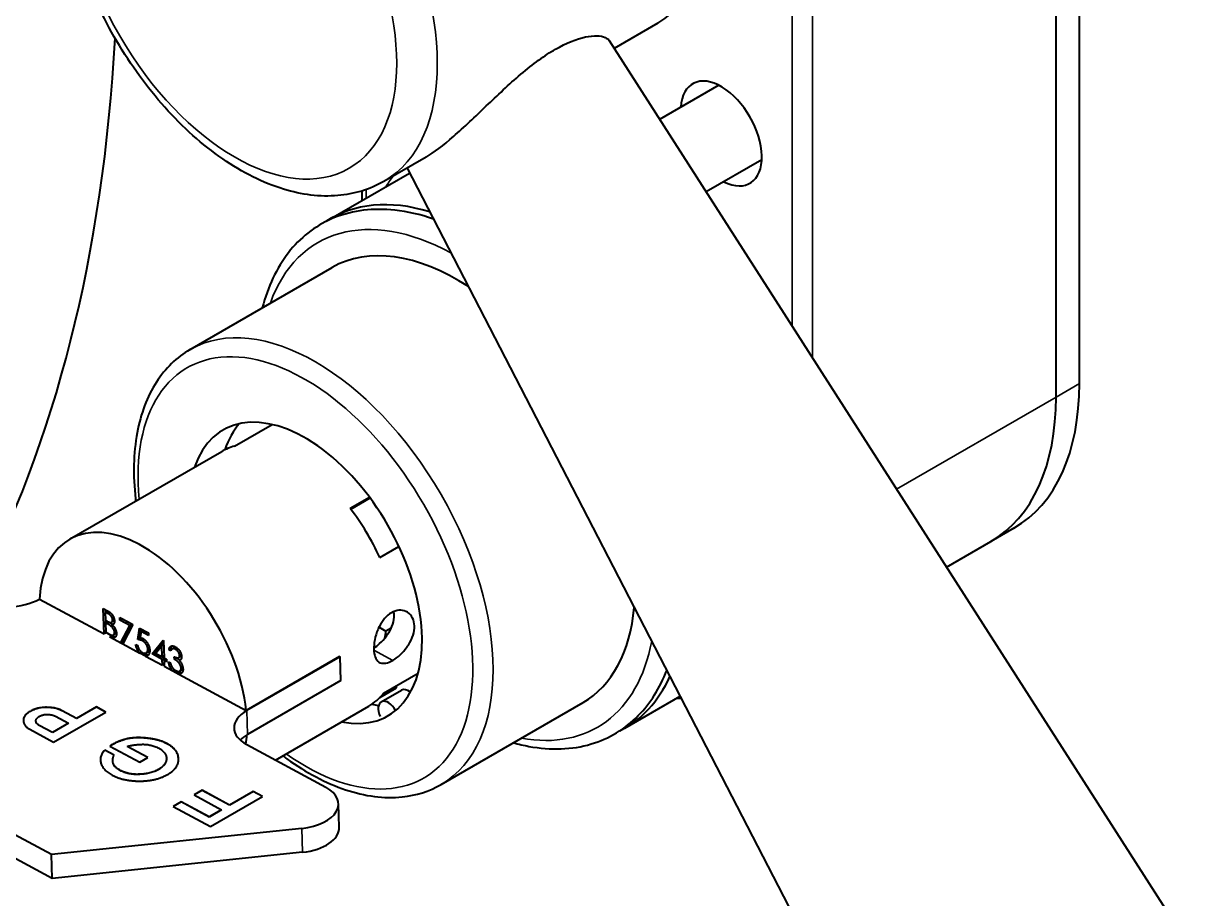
# Model space of a CAD drawing. Header units: millimetres. Extents: x 0 to 5945, y 0 to 4205.
# Drawn here: x 4951.7 to 5002.3, y 3223.2 to 3261.4 of the extents above; entities that cross this region are included whole.
import ezdxf

# ---------------------------------------------------------------- set-up
doc = ezdxf.new("R2010")
doc.units = ezdxf.units.MM
doc.header["$LTSCALE"] = 5
doc.layers.add('가시적인 것(ISO)', color=3, linetype='Continuous', lineweight=40)
doc.layers.add('가시적인 좁은 것(ISO)', color=3, linetype='Continuous', lineweight=35)

msp = doc.modelspace()

# ---------------------------------------------------------------- linework, layer by layer
at = {"layer": '가시적인 것(ISO)'}
for p, q in [((4997.666, 3245.675), (4997.666, 3301.809)), ((4996.649, 3245.088), (4996.649, 3301.222)), ((4996.649, 3245.088), (4996.649, 3301.222)), ((4979.293, 3261.371), (4977.397, 3260.276)), ((4977.177, 3260.619), (5002.302, 3221.417)), ((4981.955, 3258.671), (4979.379, 3257.184)), ((4969.202, 3255.544), (4967.361, 3254.482)), ((4983.83, 3255.423), (4981.404, 3254.023)), ((4968.374, 3255.067), (4989.574, 3214.069)), ((4965.052, 3252.867), (4968.486, 3254.849)), ((4966.414, 3253.653), (4966.414, 3254.069)), ((4958.919, 3247.161), (4965.106, 3250.733)), ((4960.861, 3242.952), (4962.495, 3243.895)), ((4953.672, 3238.899), (4960.301, 3242.726)), ((4965.891, 3240.245), (4966.733, 3240.731)), ((4965.918, 3240.21), (4966.759, 3240.696)), ((4994.818, 3239.38), (4993.802, 3238.793)), ((4991.877, 3237.682), (4993.802, 3238.793)), ((4967.183, 3238.105), (4968.02, 3238.589)), ((4952.354, 3236.295), (4955.17, 3234.779)), ((4955.17, 3234.779), (4955.138, 3235.877)), ((4955.138, 3235.877), (4955.32, 3235.779)), ((4955.314, 3235.77), (4955.225, 3235.719)), ((4955.339, 3235.658), (4955.225, 3235.719)), ((4955.225, 3235.719), (4955.235, 3235.367)), ((4955.232, 3235.723), (4955.229, 3235.828)), ((4955.427, 3235.709), (4955.314, 3235.77)), ((4955.235, 3235.367), (4955.292, 3235.337)), ((4955.327, 3235.306), (4955.239, 3235.255)), ((4955.294, 3235.225), (4955.239, 3235.255)), ((4955.239, 3235.255), (4955.25, 3234.847)), ((4955.246, 3235.259), (4955.243, 3235.363)), ((4955.383, 3235.276), (4955.327, 3235.306)), ((4955.538, 3235.157), (4955.469, 3235.118)), ((4955.585, 3235.338), (4955.497, 3235.287)), ((4955.59, 3235.21), (4955.524, 3235.171)), ((4955.613, 3235.432), (4955.541, 3235.39)), ((4955.86, 3235.377), (4955.857, 3235.49)), ((4955.857, 3235.49), (4956.432, 3235.18)), ((4955.949, 3235.428), (4955.86, 3235.377)), ((4956.294, 3235.144), (4955.86, 3235.377)), ((4955.9, 3234.405), (4956.294, 3235.144)), ((4955.949, 3235.428), (4955.948, 3235.441)), ((4956.382, 3235.195), (4955.949, 3235.428)), ((4956.432, 3235.18), (4955.985, 3234.34)), ((4955.988, 3234.456), (4956.382, 3235.195)), ((4956.382, 3235.195), (4956.294, 3235.144)), ((4955.258, 3234.83), (4955.17, 3234.779)), ((4955.25, 3234.847), (4955.37, 3234.782)), ((4955.258, 3234.83), (4955.258, 3234.843)), ((4955.511, 3234.694), (4955.258, 3234.83)), ((4955.511, 3234.694), (4955.422, 3234.643)), ((4955.422, 3234.643), (4955.929, 3234.37)), ((4955.669, 3234.784), (4955.58, 3234.733)), ((4955.7, 3234.881), (4955.628, 3234.839)), ((4956.64, 3234.528), (4956.72, 3235.025)), ((4956.72, 3235.025), (4957.104, 3234.819)), ((4956.728, 3234.579), (4956.794, 3234.986)), ((4956.789, 3234.877), (4956.747, 3234.616)), ((4956.877, 3234.928), (4956.789, 3234.877)), ((4957.107, 3234.706), (4956.789, 3234.877)), ((4957.104, 3234.806), (4956.877, 3234.928)), ((4957.104, 3234.819), (4957.107, 3234.706)), ((4967.151, 3235.073), (4967.454, 3234.898)), ((4967.681, 3235.029), (4967.454, 3234.898)), ((4955.988, 3234.456), (4955.9, 3234.405)), ((4955.929, 3234.37), (4955.9, 3234.405)), ((4956.018, 3234.421), (4955.929, 3234.37)), ((4956.018, 3234.421), (4955.929, 3234.37)), ((4955.929, 3234.37), (4955.985, 3234.34)), ((4955.985, 3234.34), (4956.727, 3233.941)), ((4956.018, 3234.421), (4955.988, 3234.456)), ((4956.018, 3234.421), (4956.026, 3234.417)), ((4956.024, 3234.414), (4956.018, 3234.421)), ((4956.018, 3234.421), (4956.026, 3234.417)), ((4956.552, 3234.312), (4956.636, 3234.267)), ((4956.728, 3234.579), (4956.64, 3234.528)), ((4956.933, 3234.524), (4956.844, 3234.473)), ((4957.151, 3234.153), (4957.077, 3234.11)), ((4957.26, 3233.903), (4957.745, 3234.501)), ((4957.348, 3233.954), (4957.763, 3234.465)), ((4957.686, 3234.254), (4957.421, 3233.927)), ((4957.768, 3234.301), (4957.686, 3234.254)), ((4957.7, 3233.777), (4957.686, 3234.254)), ((4957.745, 3234.501), (4957.762, 3234.492)), ((4957.762, 3234.492), (4957.784, 3233.732)), ((4958.086, 3234.139), (4957.998, 3234.088)), ((4958.131, 3234.115), (4958.086, 3234.139)), ((4958.23, 3234.173), (4958.141, 3234.122)), ((4958.358, 3234.156), (4958.273, 3234.107)), ((4952.879, 3225.165), (4936.536, 3233.962)), ((4956.806, 3233.986), (4956.727, 3233.941)), ((4956.806, 3233.986), (4956.727, 3233.941)), ((4956.977, 3233.806), (4956.727, 3233.941)), ((4956.934, 3233.9), (4956.871, 3233.863)), ((4957.066, 3233.857), (4956.928, 3233.931)), ((4957.066, 3233.857), (4956.928, 3233.931)), ((4956.977, 3233.806), (4957.066, 3233.857)), ((4956.977, 3233.806), (4957.066, 3233.857)), ((4956.977, 3233.806), (4957.711, 3233.411)), ((4957.097, 3233.997), (4957.009, 3233.946)), ((4957.348, 3233.954), (4957.26, 3233.903)), ((4957.703, 3233.665), (4957.26, 3233.903)), ((4957.792, 3233.716), (4957.348, 3233.954)), ((4957.421, 3233.927), (4957.7, 3233.777)), ((4957.781, 3233.824), (4957.7, 3233.777)), ((4957.792, 3233.716), (4957.703, 3233.665)), ((4957.711, 3233.411), (4957.703, 3233.665)), ((4957.784, 3233.732), (4957.892, 3233.674)), ((4957.876, 3233.671), (4957.787, 3233.62)), ((4957.895, 3233.562), (4957.787, 3233.62)), ((4957.787, 3233.62), (4957.795, 3233.366)), ((4957.794, 3233.624), (4957.792, 3233.716)), ((4957.892, 3233.662), (4957.876, 3233.671)), ((4957.892, 3233.674), (4957.895, 3233.562)), ((4958.082, 3234.043), (4957.998, 3234.088)), ((4958.234, 3233.67), (4958.231, 3233.783)), ((4958.323, 3233.721), (4958.234, 3233.67)), ((4958.323, 3233.721), (4958.322, 3233.746)), ((4958.517, 3233.8), (4958.428, 3233.749)), ((4958.515, 3233.66), (4958.447, 3233.621)), ((4958.536, 3233.874), (4958.466, 3233.833)), ((4965.432, 3233.792), (4961.365, 3231.444)), ((4965.454, 3233.78), (4961.387, 3231.433)), ((4965.432, 3233.792), (4965.454, 3233.78)), ((4965.484, 3232.743), (4965.454, 3233.78)), ((4957.792, 3233.458), (4957.711, 3233.411)), ((4957.795, 3233.366), (4958.169, 3233.165)), ((4957.978, 3233.559), (4958.062, 3233.513)), ((4958.247, 3233.21), (4958.169, 3233.165)), ((4958.247, 3233.21), (4958.169, 3233.165)), ((4958.169, 3233.165), (4958.43, 3233.024)), ((4958.387, 3233.118), (4958.324, 3233.081)), ((4958.39, 3233.145), (4958.518, 3233.075)), ((4958.39, 3233.145), (4958.518, 3233.075)), ((4958.559, 3233.208), (4958.471, 3233.157)), ((4958.603, 3233.326), (4958.529, 3233.283)), ((4952.909, 3224.128), (4936.566, 3232.924)), ((4958.43, 3233.024), (4958.518, 3233.075)), ((4958.43, 3233.024), (4958.518, 3233.075)), ((4958.43, 3233.024), (4961.365, 3231.444)), ((4965.484, 3232.743), (4961.417, 3230.395)), ((4967.353, 3232.199), (4968.85, 3233.063)), ((4967.183, 3232.003), (4967.914, 3232.425)), ((4967.245, 3231.812), (4968.129, 3232.323)), ((4967.87, 3232.497), (4967.914, 3232.425)), ((4954.837, 3231.592), (4953.972, 3231.093)), ((4954.837, 3231.587), (4953.972, 3231.088)), ((4955.242, 3231.374), (4954.837, 3231.592)), ((4954.837, 3231.587), (4954.837, 3231.592)), ((4955.237, 3231.371), (4954.837, 3231.587)), ((4962.637, 3229.281), (4966.707, 3231.63)), ((4969.856, 3228.216), (4976.044, 3231.788)), ((4977.865, 3230.675), (4980.269, 3232.063)), ((4951.952, 3231.398), (4951.952, 3231.403)), ((4952.972, 3230.063), (4955.242, 3231.374)), ((4953.05, 3231.197), (4953.621, 3230.89)), ((4953.972, 3231.093), (4953.341, 3231.432)), ((4953.341, 3231.427), (4953.341, 3231.432)), ((4953.972, 3231.088), (4953.341, 3231.427)), ((4953.972, 3231.088), (4953.972, 3231.093)), ((4951.936, 3230.621), (4952.972, 3230.063)), ((4952.202, 3230.986), (4952.202, 3230.991)), ((4952.918, 3230.484), (4952.347, 3230.792)), ((4952.347, 3230.786), (4952.347, 3230.792)), ((4952.918, 3230.479), (4952.347, 3230.786)), ((4953.621, 3230.89), (4952.918, 3230.484)), ((4953.621, 3230.885), (4952.918, 3230.479)), ((4953.621, 3230.885), (4953.621, 3230.89)), ((4952.918, 3230.479), (4952.918, 3230.484)), ((4955.611, 3229.496), (4955.201, 3229.717)), ((4955.201, 3229.712), (4955.201, 3229.717)), ((4955.609, 3229.492), (4955.201, 3229.712)), ((4955.418, 3229.893), (4956.728, 3229.187)), ((4957.079, 3229.39), (4956.174, 3229.878)), ((4956.174, 3229.872), (4956.174, 3229.878)), ((4957.075, 3229.388), (4956.174, 3229.872)), ((4957.906, 3229.995), (4957.906, 3230.001)), ((4961.386, 3229.954), (4964.837, 3228.096)), ((4955.551, 3229.256), (4955.55, 3229.261)), ((4956.728, 3229.187), (4957.079, 3229.39)), ((4957.891, 3229.369), (4957.89, 3229.375)), ((4955.879, 3228.825), (4955.879, 3228.83)), ((4957.537, 3228.867), (4957.537, 3228.872)), ((4959.447, 3227.965), (4959.095, 3227.762)), ((4959.095, 3227.762), (4960.292, 3227.118)), ((4959.447, 3227.96), (4959.1, 3227.76)), ((4960.643, 3227.321), (4959.447, 3227.965)), ((4959.447, 3227.96), (4959.447, 3227.965)), ((4960.643, 3227.316), (4959.447, 3227.96)), ((4959.805, 3226.385), (4962.075, 3227.696)), ((4961.67, 3227.914), (4960.643, 3227.321)), ((4961.67, 3227.909), (4960.643, 3227.316)), ((4962.075, 3227.696), (4961.67, 3227.914)), ((4961.67, 3227.909), (4961.67, 3227.914)), ((4962.071, 3227.693), (4961.67, 3227.909)), ((4958.527, 3227.465), (4958.175, 3227.263)), ((4958.175, 3227.263), (4959.805, 3226.385)), ((4958.527, 3227.46), (4958.18, 3227.26)), ((4959.751, 3226.806), (4958.527, 3227.465)), ((4958.527, 3227.46), (4958.527, 3227.465)), ((4959.751, 3226.801), (4958.527, 3227.46)), ((4960.292, 3227.118), (4959.751, 3226.806)), ((4960.292, 3227.113), (4959.751, 3226.801)), ((4960.292, 3227.113), (4960.292, 3227.118)), ((4960.643, 3227.316), (4960.643, 3227.321)), ((4965.415, 3226.348), (4965.386, 3227.385)), ((4959.751, 3226.801), (4959.751, 3226.806)), ((4963.792, 3226.303), (4952.879, 3225.165)), ((4952.909, 3224.128), (4952.879, 3225.165)), ((4963.822, 3225.265), (4952.909, 3224.128))]:
    msp.add_line(p, q, dxfattribs=at)
for centre, major_axis, ratio, start_param, end_param in [((4973.668, 3271.114), (5.625, -9.743), 0.57735, 0, 1.817386), ((4889.479, 3303.544), (46.875, -81.19), 0.57735, 0.346331, 0.725008), ((4982.065, 3256.57), (1.25, -2.165), 0.57735, 5.560451, 10.147512), ((4971.459, 3241.771), (-6.406, 11.096), 0.57735, 5.731566, 6.316882), ((4970.575, 3241.261), (-5.469, 9.472), 0.57735, 5.43718, 6.283185), ((4987.943, 3251.288), (6.875, -11.908), 0.57735, 0, 0.785398), ((4986.927, 3250.701), (6.875, -11.908), 0.57735, 0, 0.785398), ((4986.927, 3250.701), (6.875, -11.908), 0.57735, 0, 0.785398), ((4963.946, 3237.433), (3.594, -6.225), 0.57735, 5.812603, 9.89536), ((4965.272, 3238.199), (-3.594, 6.225), 0.57735, 0.185525, 0.472273), ((4963.504, 3237.178), (-3.203, 5.548), 0.57735, 6.120653, 6.283185), ((4963.504, 3237.178), (3.203, -5.548), 0.57735, 1.408264, 1.801027), ((4956.875, 3233.351), (-3.203, 5.548), 0.57735, 4.058556, 7.004716), ((4951.029, 3237.008), (1.874, 0.054), 0.55748, 3.91063, 5.481426), ((4970.575, 3241.261), (5.469, -9.472), 0.57735, 0, 0.685644), ((4963.946, 3237.433), (-2.5, 4.33), 0.57735, 3.719678, 3.801663), ((4971.459, 3241.771), (6.406, -11.096), 0.57735, 6.249488, 6.674444), ((4963.504, 3237.178), (3.203, -5.548), 0.57735, 0, 0.230231), ((4968.442, 3231.781), (-0.313, 0.541), 0.57735, 5.316275, 6.283185), ((4965.272, 3238.199), (3.594, -6.225), 0.57735, 5.810912, 5.873145), ((4967.558, 3231.271), (-0.312, 0.541), 0.57735, 4.69621, 7.698632), ((4962.712, 3230.719), (-1.874, -0.054), 0.55748, 5.481426, 7.052222), ((4962.742, 3229.682), (-1.874, -0.054), 0.55748, 5.481426, 5.763745), ((4956.875, 3233.351), (-3.203, 5.548), 0.57735, 3.774816, 3.858132), ((4963.511, 3227.331), (1.874, 0.054), 0.55748, 4.846399, 7.052222), ((4963.541, 3226.294), (1.874, 0.054), 0.55748, 4.846399, 6.283185)]:
    msp.add_ellipse(centre, major_axis=major_axis, ratio=ratio, start_param=start_param, end_param=end_param, dxfattribs=at)
for points, knots in [([(4967.361, 3254.482), (4966.754, 3254.131), (4966.066, 3253.925), (4964.583, 3253.8), (4963.784, 3253.904), (4962.094, 3254.42), (4961.203, 3254.871), (4959.457, 3256.074), (4958.605, 3256.837), (4957.044, 3258.578), (4956.334, 3259.554), (4955.119, 3261.622), (4954.612, 3262.714), (4953.848, 3264.919), (4953.591, 3266.033), (4953.366, 3268.187), (4953.4, 3269.229), (4953.792, 3271.114), (4954.145, 3271.967), (4955.063, 3273.201), (4955.551, 3273.644), (4956.111, 3273.967)], [5.497787, 5.497787, 5.497787, 5.497787, 5.762818, 5.762818, 6.051783, 6.051783, 6.379829, 6.379829, 6.718892, 6.718892, 7.055356, 7.055356, 7.390208, 7.390208, 7.726436, 7.726436, 8.065441, 8.065441, 8.395135, 8.395135, 8.63938, 8.63938, 8.63938, 8.63938]), ([(4969.202, 3255.544), (4969.534, 3255.737), (4969.95, 3256.051), (4970.858, 3256.842), (4971.351, 3257.316), (4972.296, 3258.22), (4972.814, 3258.712), (4973.851, 3259.59), (4974.372, 3259.971), (4974.837, 3260.24), (4975.301, 3260.508), (4975.763, 3260.694), (4976.523, 3260.853), (4976.821, 3260.832), (4977.079, 3260.723), (4977.139, 3260.675), (4977.176, 3260.618)], [3.809023, 3.809023, 3.809023, 3.809023, 4.128316, 4.128316, 4.44761, 4.44761, 4.763153, 4.763153, 5.078697, 5.078697, 5.078697, 5.39424, 5.39424, 5.709784, 5.709784, 5.852475, 5.852475, 5.852475, 5.852475]), ([(4969.524, 3252.842), (4968.955, 3253.039), (4968.391, 3253.17), (4966.91, 3253.33), (4966.014, 3253.225), (4964.474, 3252.608), (4963.821, 3252.126), (4962.765, 3250.851), (4962.368, 3250.054), (4962.099, 3249.096), (4962.083, 3249.037), (4962.068, 3248.979)], [3.339802, 3.339802, 3.339802, 3.339802, 3.527533, 3.527533, 3.844218, 3.844218, 4.138141, 4.138141, 4.440032, 4.440032, 4.45948, 4.45948, 4.45948, 4.45948]), ([(4958.919, 3247.161), (4958.334, 3246.823), (4957.836, 3246.337), (4957.047, 3245.114), (4956.768, 3244.365), (4956.45, 3242.652), (4956.428, 3241.677), (4956.545, 3240.624), (4956.548, 3240.593), (4956.552, 3240.562)], [3.9269908, 3.9269908, 3.9269908, 3.9269908, 4.2151065, 4.2151065, 4.5211807, 4.5211807, 4.847796, 4.847796, 4.8576899, 4.8576899, 4.8576899, 4.8576899]), ([(4955.32, 3235.779), (4955.329, 3235.774), (4955.347, 3235.764), (4955.372, 3235.749), (4955.395, 3235.734), (4955.418, 3235.719), (4955.438, 3235.704), (4955.457, 3235.688), (4955.475, 3235.673), (4955.495, 3235.652), (4955.519, 3235.624), (4955.545, 3235.588), (4955.568, 3235.55), (4955.588, 3235.51), (4955.603, 3235.468), (4955.615, 3235.427), (4955.623, 3235.386), (4955.625, 3235.36), (4955.625, 3235.347)], [0, 0, 0, 0, 0.062594, 0.121323, 0.17668, 0.228365, 0.276868, 0.321879, 0.364099, 0.403356, 0.477968, 0.550535, 0.623584, 0.698175, 0.773354, 0.847281, 0.922818, 1, 1, 1, 1]), ([(4955.541, 3235.39), (4955.541, 3235.396), (4955.54, 3235.408), (4955.538, 3235.427), (4955.533, 3235.445), (4955.528, 3235.464), (4955.521, 3235.482), (4955.512, 3235.499), (4955.502, 3235.517), (4955.491, 3235.534), (4955.477, 3235.551), (4955.463, 3235.568), (4955.446, 3235.584), (4955.428, 3235.6), (4955.408, 3235.615), (4955.387, 3235.63), (4955.363, 3235.644), (4955.347, 3235.653), (4955.339, 3235.658)], [0, 0, 0, 0, 0.057003, 0.111818, 0.164402, 0.21587, 0.266841, 0.317479, 0.369902, 0.4234, 0.479718, 0.539241, 0.602431, 0.67103, 0.744485, 0.823454, 0.90874, 1, 1, 1, 1]), ([(4967.693, 3235.698), (4967.587, 3235.637), (4967.487, 3235.551), (4967.306, 3235.343), (4967.225, 3235.221), (4967.141, 3235.054), (4967.124, 3235.018), (4967.043, 3234.831), (4966.994, 3234.67), (4966.936, 3234.37), (4966.923, 3234.23), (4966.93, 3233.966), (4966.954, 3233.857), (4967.023, 3233.674), (4967.078, 3233.597), (4967.167, 3233.54), (4967.185, 3233.53), (4967.274, 3233.494), (4967.358, 3233.488), (4967.544, 3233.522), (4967.647, 3233.562), (4967.753, 3233.623)], [0, 0, 0, 0, 0.0716254, 0.0716254, 0.1433383, 0.1433383, 0.1622193, 0.1622193, 0.2412749, 0.2412749, 0.3141525, 0.3141525, 0.3935312, 0.3935312, 0.4886703, 0.4886703, 0.5111581, 0.5111581, 0.5972933, 0.5972933, 0.6842178, 0.6842178, 0.6842178, 0.6842178]), ([(4966.926, 3234.158), (4967.008, 3234.213), (4967.092, 3234.278), (4967.28, 3234.449), (4967.383, 3234.56), (4967.496, 3234.713), (4967.519, 3234.745), (4967.631, 3234.915), (4967.703, 3235.06), (4967.793, 3235.34), (4967.814, 3235.473), (4967.809, 3235.65), (4967.804, 3235.7), (4967.794, 3235.748)], [0.017472, 0.017472, 0.017472, 0.017472, 0.0727938, 0.0727938, 0.1451291, 0.1451291, 0.1641201, 0.1641201, 0.2426194, 0.2426194, 0.3146774, 0.3146774, 0.3442885, 0.3442885, 0.3442885, 0.3442885]), ([(4967.753, 3233.623), (4967.86, 3233.685), (4967.969, 3233.767), (4968.178, 3233.962), (4968.278, 3234.074), (4968.388, 3234.227), (4968.41, 3234.259), (4968.519, 3234.431), (4968.589, 3234.579), (4968.677, 3234.862), (4968.698, 3234.997), (4968.69, 3235.25), (4968.663, 3235.366), (4968.561, 3235.572), (4968.485, 3235.66), (4968.368, 3235.733), (4968.345, 3235.746), (4968.228, 3235.798), (4968.124, 3235.814), (4967.91, 3235.794), (4967.799, 3235.759), (4967.693, 3235.698)], [0, 0, 0, 0, 0.0723715, 0.0723715, 0.144079, 0.144079, 0.1629329, 0.1629329, 0.2416385, 0.2416385, 0.3142847, 0.3142847, 0.3867773, 0.3867773, 0.4650853, 0.4650853, 0.4839882, 0.4839882, 0.555536, 0.555536, 0.6271178, 0.6271178, 0.6271178, 0.6271178]), ([(4955.292, 3235.337), (4955.3, 3235.333), (4955.316, 3235.324), (4955.339, 3235.313), (4955.36, 3235.303), (4955.38, 3235.294), (4955.398, 3235.288), (4955.414, 3235.283), (4955.428, 3235.279), (4955.445, 3235.277), (4955.464, 3235.276), (4955.484, 3235.281), (4955.502, 3235.289), (4955.517, 3235.303), (4955.528, 3235.319), (4955.536, 3235.34), (4955.541, 3235.363), (4955.541, 3235.381), (4955.541, 3235.39)], [0, 0, 0, 0, 0.072301, 0.1397, 0.202289, 0.2606, 0.31319, 0.361739, 0.405706, 0.44554, 0.518832, 0.589778, 0.658867, 0.72843, 0.797283, 0.864815, 0.931364, 1, 1, 1, 1]), ([(4955.469, 3235.118), (4955.465, 3235.121), (4955.455, 3235.129), (4955.439, 3235.14), (4955.42, 3235.152), (4955.4, 3235.165), (4955.377, 3235.179), (4955.351, 3235.193), (4955.323, 3235.209), (4955.304, 3235.219), (4955.294, 3235.225)], [0, 0, 0, 0, 0.079306, 0.171953, 0.277057, 0.394731, 0.526177, 0.671345, 0.829285, 1, 1, 1, 1]), ([(4955.541, 3235.181), (4955.537, 3235.184), (4955.526, 3235.192), (4955.509, 3235.203), (4955.488, 3235.216), (4955.465, 3235.23), (4955.44, 3235.244), (4955.412, 3235.26), (4955.393, 3235.27), (4955.383, 3235.276)], [0.0967431, 0.0967431, 0.0967431, 0.0967431, 0.1719528, 0.2770565, 0.3947306, 0.5261773, 0.6713448, 0.8292853, 1, 1, 1, 1]), ([(4955.628, 3234.839), (4955.628, 3234.845), (4955.627, 3234.857), (4955.625, 3234.875), (4955.621, 3234.893), (4955.616, 3234.911), (4955.61, 3234.929), (4955.602, 3234.948), (4955.594, 3234.966), (4955.58, 3234.991), (4955.561, 3235.022), (4955.534, 3235.057), (4955.503, 3235.089), (4955.481, 3235.108), (4955.469, 3235.118)], [0, 0, 0, 0, 0.060287, 0.119602, 0.177503, 0.235143, 0.292133, 0.350871, 0.410098, 0.470732, 0.594829, 0.722579, 0.856691, 1, 1, 1, 1]), ([(4955.625, 3235.347), (4955.625, 3235.335), (4955.625, 3235.311), (4955.621, 3235.279), (4955.613, 3235.251), (4955.602, 3235.226), (4955.588, 3235.205), (4955.57, 3235.189), (4955.548, 3235.177), (4955.532, 3235.173), (4955.524, 3235.171)], [0, 0, 0, 0, 0.130569, 0.256581, 0.380552, 0.503623, 0.625739, 0.747549, 0.871766, 1, 1, 1, 1]), ([(4955.524, 3235.171), (4955.535, 3235.161), (4955.555, 3235.141), (4955.584, 3235.11), (4955.608, 3235.079), (4955.629, 3235.049), (4955.647, 3235.019), (4955.663, 3234.988), (4955.677, 3234.956), (4955.689, 3234.924), (4955.698, 3234.891), (4955.706, 3234.858), (4955.71, 3234.826), (4955.711, 3234.805), (4955.712, 3234.794)], [0, 0, 0, 0, 0.106057, 0.202914, 0.2903, 0.370223, 0.446384, 0.521397, 0.598291, 0.676142, 0.755529, 0.834887, 0.916646, 1, 1, 1, 1]), ([(4955.585, 3235.338), (4955.587, 3235.339), (4955.594, 3235.344), (4955.605, 3235.354), (4955.616, 3235.369), (4955.621, 3235.38), (4955.622, 3235.385)], [0.6400031, 0.6400031, 0.6400031, 0.6400031, 0.6588675, 0.7284305, 0.7972827, 0.8455722, 0.8455722, 0.8455722, 0.8455722]), ([(4955.37, 3234.782), (4955.378, 3234.778), (4955.395, 3234.769), (4955.419, 3234.757), (4955.441, 3234.747), (4955.461, 3234.739), (4955.479, 3234.732), (4955.496, 3234.727), (4955.511, 3234.723), (4955.528, 3234.721), (4955.547, 3234.721), (4955.568, 3234.726), (4955.586, 3234.735), (4955.602, 3234.749), (4955.614, 3234.767), (4955.623, 3234.788), (4955.628, 3234.812), (4955.628, 3234.83), (4955.628, 3234.839)], [0, 0, 0, 0, 0.072502, 0.139739, 0.201795, 0.259822, 0.312206, 0.360773, 0.40454, 0.443698, 0.516841, 0.587874, 0.657965, 0.728969, 0.799308, 0.866636, 0.933116, 1, 1, 1, 1]), ([(4955.712, 3234.794), (4955.712, 3234.783), (4955.712, 3234.763), (4955.709, 3234.734), (4955.704, 3234.707), (4955.696, 3234.684), (4955.685, 3234.663), (4955.672, 3234.644), (4955.656, 3234.629), (4955.638, 3234.616), (4955.617, 3234.606), (4955.595, 3234.6), (4955.57, 3234.598), (4955.544, 3234.599), (4955.516, 3234.604), (4955.487, 3234.614), (4955.455, 3234.626), (4955.434, 3234.637), (4955.422, 3234.643)], [0, 0, 0, 0, 0.06116, 0.120335, 0.17818, 0.235235, 0.292683, 0.351186, 0.410457, 0.47172, 0.533761, 0.595739, 0.657888, 0.721295, 0.786823, 0.854686, 0.925478, 1, 1, 1, 1]), ([(4955.676, 3234.65), (4955.67, 3234.65), (4955.656, 3234.649), (4955.633, 3234.65), (4955.605, 3234.655), (4955.575, 3234.665), (4955.544, 3234.677), (4955.522, 3234.688), (4955.511, 3234.694)], [0.61448, 0.61448, 0.61448, 0.61448, 0.6578875, 0.7212952, 0.7868225, 0.8546862, 0.925478, 1, 1, 1, 1]), ([(4955.669, 3234.784), (4955.67, 3234.785), (4955.678, 3234.79), (4955.69, 3234.8), (4955.701, 3234.817), (4955.707, 3234.829), (4955.709, 3234.834)], [0.6350225, 0.6350225, 0.6350225, 0.6350225, 0.6579654, 0.7289694, 0.7993077, 0.8508821, 0.8508821, 0.8508821, 0.8508821]), ([(4956.747, 3234.616), (4956.757, 3234.614), (4956.776, 3234.61), (4956.804, 3234.601), (4956.831, 3234.591), (4956.848, 3234.582), (4956.856, 3234.578)], [0, 0, 0, 0, 0.275068, 0.532901, 0.773973, 1, 1, 1, 1]), ([(4956.727, 3233.941), (4956.723, 3233.944), (4956.712, 3233.957), (4956.694, 3233.979), (4956.672, 3234.007), (4956.651, 3234.038), (4956.632, 3234.071), (4956.615, 3234.104), (4956.6, 3234.137), (4956.586, 3234.171), (4956.574, 3234.206), (4956.565, 3234.241), (4956.557, 3234.277), (4956.554, 3234.3), (4956.552, 3234.312)], [0.2851124, 0.2851124, 0.2851124, 0.2851124, 0.3106372, 0.3707664, 0.4316147, 0.493523, 0.5558835, 0.6173424, 0.678668, 0.7407114, 0.8029854, 0.8668026, 0.9323472, 1, 1, 1, 1]), ([(4956.636, 3234.267), (4956.638, 3234.255), (4956.643, 3234.233), (4956.652, 3234.2), (4956.664, 3234.169), (4956.677, 3234.14), (4956.693, 3234.112), (4956.71, 3234.086), (4956.73, 3234.06), (4956.752, 3234.035), (4956.775, 3234.011), (4956.799, 3233.991), (4956.823, 3233.973), (4956.839, 3233.964), (4956.848, 3233.959)], [0, 0, 0, 0, 0.094687, 0.181994, 0.264377, 0.34218, 0.418618, 0.496509, 0.577369, 0.661511, 0.746733, 0.831258, 0.915206, 1, 1, 1, 1]), ([(4956.844, 3234.473), (4956.837, 3234.477), (4956.822, 3234.485), (4956.799, 3234.494), (4956.775, 3234.503), (4956.75, 3234.51), (4956.724, 3234.516), (4956.697, 3234.522), (4956.669, 3234.525), (4956.65, 3234.527), (4956.64, 3234.528)], [0, 0, 0, 0, 0.102203, 0.211023, 0.3251, 0.446502, 0.573788, 0.708901, 0.850358, 1, 1, 1, 1]), ([(4956.933, 3234.524), (4956.926, 3234.528), (4956.911, 3234.536), (4956.888, 3234.545), (4956.864, 3234.554), (4956.839, 3234.561), (4956.813, 3234.568), (4956.786, 3234.573), (4956.757, 3234.577), (4956.738, 3234.578), (4956.728, 3234.579)], [0, 0, 0, 0, 0.102203, 0.211023, 0.3251, 0.446502, 0.573788, 0.708901, 0.850358, 1, 1, 1, 1]), ([(4957.077, 3234.11), (4957.077, 3234.119), (4957.076, 3234.136), (4957.072, 3234.163), (4957.067, 3234.189), (4957.059, 3234.216), (4957.05, 3234.242), (4957.039, 3234.267), (4957.026, 3234.293), (4957.011, 3234.318), (4956.994, 3234.343), (4956.976, 3234.366), (4956.957, 3234.387), (4956.937, 3234.408), (4956.916, 3234.426), (4956.893, 3234.444), (4956.869, 3234.46), (4956.853, 3234.469), (4956.844, 3234.473)], [0, 0, 0, 0, 0.065351, 0.127916, 0.18836, 0.247216, 0.30563, 0.36377, 0.422661, 0.482687, 0.5433, 0.604118, 0.664965, 0.727413, 0.791468, 0.858055, 0.927037, 1, 1, 1, 1]), ([(4956.848, 3233.959), (4956.856, 3233.955), (4956.871, 3233.947), (4956.895, 3233.938), (4956.917, 3233.932), (4956.938, 3233.93), (4956.958, 3233.93), (4956.977, 3233.933), (4956.996, 3233.939), (4957.013, 3233.948), (4957.029, 3233.96), (4957.042, 3233.974), (4957.054, 3233.991), (4957.063, 3234.009), (4957.07, 3234.031), (4957.075, 3234.055), (4957.077, 3234.081), (4957.077, 3234.1), (4957.077, 3234.11)], [0, 0, 0, 0, 0.064207, 0.126425, 0.18768, 0.248216, 0.308305, 0.369661, 0.431699, 0.495947, 0.559758, 0.622295, 0.683911, 0.745092, 0.80674, 0.869087, 0.93329, 1, 1, 1, 1]), ([(4956.856, 3234.578), (4956.867, 3234.572), (4956.887, 3234.56), (4956.918, 3234.539), (4956.946, 3234.516), (4956.974, 3234.49), (4957, 3234.462), (4957.025, 3234.432), (4957.049, 3234.399), (4957.071, 3234.364), (4957.091, 3234.327), (4957.109, 3234.29), (4957.124, 3234.252), (4957.137, 3234.215), (4957.147, 3234.176), (4957.154, 3234.138), (4957.159, 3234.099), (4957.16, 3234.073), (4957.161, 3234.06)], [0, 0, 0, 0, 0.065808, 0.129394, 0.190894, 0.251281, 0.310815, 0.370371, 0.430768, 0.492881, 0.555104, 0.616067, 0.677256, 0.73826, 0.800762, 0.864778, 0.931045, 1, 1, 1, 1]), ([(4957.998, 3234.088), (4958, 3234.098), (4958.004, 3234.117), (4958.012, 3234.143), (4958.021, 3234.167), (4958.033, 3234.187), (4958.045, 3234.206), (4958.06, 3234.22), (4958.075, 3234.233), (4958.093, 3234.242), (4958.112, 3234.249), (4958.131, 3234.253), (4958.152, 3234.255), (4958.173, 3234.253), (4958.196, 3234.249), (4958.219, 3234.242), (4958.243, 3234.233), (4958.26, 3234.224), (4958.268, 3234.22)], [0, 0, 0, 0, 0.072625, 0.141977, 0.208985, 0.273957, 0.336889, 0.398745, 0.460116, 0.520825, 0.580994, 0.640152, 0.698622, 0.757271, 0.816427, 0.876254, 0.937165, 1, 1, 1, 1]), ([(4958.273, 3234.107), (4958.262, 3234.112), (4958.241, 3234.122), (4958.211, 3234.131), (4958.184, 3234.134), (4958.163, 3234.131), (4958.148, 3234.126), (4958.137, 3234.119), (4958.126, 3234.112), (4958.116, 3234.101), (4958.107, 3234.09), (4958.098, 3234.076), (4958.089, 3234.06), (4958.084, 3234.049), (4958.082, 3234.043)], [0, 0, 0, 0, 0.122712, 0.239685, 0.351816, 0.463766, 0.520818, 0.579448, 0.640604, 0.705298, 0.773634, 0.844669, 0.920057, 1, 1, 1, 1]), ([(4958.086, 3234.139), (4958.088, 3234.149), (4958.092, 3234.168), (4958.101, 3234.194), (4958.11, 3234.218), (4958.12, 3234.237), (4958.128, 3234.248), (4958.131, 3234.253)], [0, 0, 0, 0, 0.0726253, 0.1419766, 0.2089849, 0.2739569, 0.3247187, 0.3247187, 0.3247187, 0.3247187]), ([(4958.35, 3234.163), (4958.343, 3234.166), (4958.326, 3234.174), (4958.3, 3234.182), (4958.272, 3234.185), (4958.251, 3234.182), (4958.238, 3234.177), (4958.232, 3234.174), (4958.23, 3234.173)], [0.0419261, 0.0419261, 0.0419261, 0.0419261, 0.1227119, 0.239685, 0.3518159, 0.4637661, 0.5208178, 0.5560967, 0.5560967, 0.5560967, 0.5560967]), ([(4958.268, 3234.22), (4958.28, 3234.213), (4958.305, 3234.199), (4958.34, 3234.172), (4958.375, 3234.141), (4958.408, 3234.107), (4958.439, 3234.069), (4958.466, 3234.03), (4958.49, 3233.989), (4958.511, 3233.947), (4958.527, 3233.905), (4958.539, 3233.864), (4958.547, 3233.824), (4958.549, 3233.8), (4958.549, 3233.788)], [0, 0, 0, 0, 0.0902542, 0.1785398, 0.266093, 0.354631, 0.4418862, 0.5257469, 0.6081136, 0.6901973, 0.7708215, 0.8483262, 0.9240117, 1, 1, 1, 1]), ([(4958.466, 3233.833), (4958.465, 3233.839), (4958.465, 3233.851), (4958.461, 3233.869), (4958.457, 3233.887), (4958.451, 3233.906), (4958.442, 3233.925), (4958.433, 3233.944), (4958.422, 3233.964), (4958.409, 3233.983), (4958.395, 3234.003), (4958.38, 3234.021), (4958.364, 3234.038), (4958.347, 3234.054), (4958.33, 3234.069), (4958.311, 3234.083), (4958.292, 3234.096), (4958.279, 3234.103), (4958.273, 3234.107)], [0, 0, 0, 0, 0.055275, 0.109966, 0.163247, 0.218076, 0.273301, 0.330909, 0.390995, 0.454176, 0.518862, 0.583311, 0.648517, 0.715031, 0.782502, 0.852323, 0.924928, 1, 1, 1, 1]), ([(4956.934, 3233.9), (4956.925, 3233.905), (4956.907, 3233.916), (4956.88, 3233.935), (4956.862, 3233.949), (4956.853, 3233.956), (4956.852, 3233.957)], [0, 0, 0, 0, 0.0654211, 0.1287084, 0.1902361, 0.1939282, 0.1939282, 0.1939282, 0.1939282]), ([(4957.066, 3233.857), (4957.065, 3233.857), (4957.058, 3233.858), (4957.044, 3233.859), (4957.024, 3233.864), (4957.003, 3233.87), (4956.98, 3233.878), (4956.958, 3233.888), (4956.942, 3233.896), (4956.934, 3233.9)], [0.7399994, 0.7399994, 0.7399994, 0.7399994, 0.7439379, 0.7845413, 0.8257501, 0.8677574, 0.9107452, 0.9549144, 1, 1, 1, 1]), ([(4957.161, 3234.06), (4957.161, 3234.052), (4957.161, 3234.034), (4957.16, 3234.009), (4957.157, 3233.985), (4957.154, 3233.962), (4957.148, 3233.94), (4957.142, 3233.92), (4957.133, 3233.901), (4957.124, 3233.884), (4957.114, 3233.868), (4957.102, 3233.854), (4957.09, 3233.841), (4957.077, 3233.83), (4957.062, 3233.822), (4957.047, 3233.815), (4957.03, 3233.81), (4957.013, 3233.807), (4956.995, 3233.805), (4956.983, 3233.806), (4956.977, 3233.806)], [0, 0, 0, 0, 0.0440145, 0.0874341, 0.1301184, 0.1725537, 0.2145548, 0.2562981, 0.2984382, 0.340849, 0.3827152, 0.423924, 0.4642462, 0.5040737, 0.5438619, 0.5835667, 0.6230943, 0.6632291, 0.7035513, 0.7399994, 0.7399994, 0.7399994, 0.7399994]), ([(4957.106, 3233.859), (4957.105, 3233.859), (4957.097, 3233.857), (4957.084, 3233.856), (4957.071, 3233.857), (4957.066, 3233.857)], [0.65090401, 0.65090401, 0.65090401, 0.65090401, 0.66322906, 0.70355126, 0.73999938, 0.73999938, 0.73999938, 0.73999938]), ([(4957.097, 3233.997), (4957.099, 3233.998), (4957.106, 3234.002), (4957.117, 3234.011), (4957.131, 3234.025), (4957.142, 3234.042), (4957.152, 3234.06), (4957.157, 3234.077), (4957.159, 3234.086), (4957.159, 3234.088)], [0.4817523, 0.4817523, 0.4817523, 0.4817523, 0.4959469, 0.559758, 0.6222954, 0.6839106, 0.7450924, 0.8067402, 0.8230403, 0.8230403, 0.8230403, 0.8230403]), ([(4958.231, 3233.783), (4958.243, 3233.777), (4958.265, 3233.765), (4958.298, 3233.752), (4958.33, 3233.743), (4958.359, 3233.739), (4958.385, 3233.738), (4958.408, 3233.741), (4958.427, 3233.748), (4958.442, 3233.759), (4958.453, 3233.773), (4958.461, 3233.79), (4958.465, 3233.81), (4958.465, 3233.826), (4958.466, 3233.833)], [0, 0, 0, 0, 0.110166, 0.215787, 0.318027, 0.417574, 0.51165, 0.596162, 0.672935, 0.74367, 0.810677, 0.874059, 0.936696, 1, 1, 1, 1]), ([(4958.529, 3233.283), (4958.528, 3233.293), (4958.526, 3233.314), (4958.519, 3233.348), (4958.508, 3233.382), (4958.493, 3233.417), (4958.475, 3233.452), (4958.454, 3233.485), (4958.43, 3233.517), (4958.408, 3233.541), (4958.388, 3233.56), (4958.372, 3233.575), (4958.353, 3233.59), (4958.333, 3233.605), (4958.311, 3233.621), (4958.287, 3233.637), (4958.261, 3233.654), (4958.243, 3233.664), (4958.234, 3233.67)], [0, 0, 0, 0, 0.0669092, 0.1334854, 0.2010351, 0.2712343, 0.34288, 0.4138361, 0.4859766, 0.5602296, 0.5998842, 0.6440548, 0.6918919, 0.7446875, 0.8014918, 0.8628577, 0.9293284, 1, 1, 1, 1]), ([(4958.458, 3233.627), (4958.453, 3233.632), (4958.441, 3233.641), (4958.422, 3233.656), (4958.399, 3233.672), (4958.375, 3233.688), (4958.35, 3233.705), (4958.332, 3233.715), (4958.323, 3233.721)], [0.649821, 0.649821, 0.649821, 0.649821, 0.6918919, 0.7446875, 0.8014918, 0.8628577, 0.9293284, 1, 1, 1, 1]), ([(4958.549, 3233.788), (4958.549, 3233.776), (4958.549, 3233.754), (4958.545, 3233.723), (4958.537, 3233.697), (4958.526, 3233.674), (4958.512, 3233.655), (4958.493, 3233.639), (4958.472, 3233.627), (4958.455, 3233.623), (4958.447, 3233.621)], [0, 0, 0, 0, 0.128068, 0.250608, 0.37063, 0.490072, 0.610375, 0.734313, 0.863217, 1, 1, 1, 1]), ([(4958.447, 3233.621), (4958.457, 3233.61), (4958.477, 3233.588), (4958.504, 3233.551), (4958.529, 3233.513), (4958.544, 3233.486), (4958.551, 3233.472)], [0, 0, 0, 0, 0.25388, 0.503009, 0.750291, 1, 1, 1, 1]), ([(4958.517, 3233.8), (4958.522, 3233.803), (4958.531, 3233.81), (4958.539, 3233.822), (4958.544, 3233.83), (4958.545, 3233.833)], [0.6787712, 0.6787712, 0.6787712, 0.6787712, 0.7436696, 0.810677, 0.8404143, 0.8404143, 0.8404143, 0.8404143]), ([(4958.169, 3233.165), (4958.166, 3233.168), (4958.155, 3233.179), (4958.136, 3233.2), (4958.113, 3233.228), (4958.092, 3233.259), (4958.071, 3233.292), (4958.053, 3233.326), (4958.036, 3233.361), (4958.021, 3233.398), (4958.007, 3233.436), (4957.996, 3233.476), (4957.985, 3233.517), (4957.98, 3233.544), (4957.978, 3233.559)], [0.2898514, 0.2898514, 0.2898514, 0.2898514, 0.3085484, 0.366398, 0.4245422, 0.48317, 0.5422434, 0.6017394, 0.662506, 0.7248555, 0.7891278, 0.8563464, 0.9262952, 1, 1, 1, 1]), ([(4958.062, 3233.513), (4958.064, 3233.504), (4958.069, 3233.485), (4958.077, 3233.457), (4958.086, 3233.431), (4958.095, 3233.407), (4958.105, 3233.383), (4958.116, 3233.362), (4958.127, 3233.341), (4958.135, 3233.328), (4958.139, 3233.322)], [0, 0, 0, 0, 0.14977, 0.291316, 0.425966, 0.55216, 0.671527, 0.786122, 0.895325, 1, 1, 1, 1]), ([(4958.139, 3233.322), (4958.145, 3233.315), (4958.155, 3233.3), (4958.173, 3233.278), (4958.191, 3233.258), (4958.21, 3233.24), (4958.231, 3233.222), (4958.252, 3233.207), (4958.274, 3233.192), (4958.289, 3233.183), (4958.297, 3233.179)], [0, 0, 0, 0, 0.1182713, 0.2361775, 0.3556629, 0.4759042, 0.6001273, 0.7286081, 0.8613135, 1, 1, 1, 1]), ([(4958.297, 3233.179), (4958.306, 3233.174), (4958.323, 3233.165), (4958.348, 3233.155), (4958.372, 3233.148), (4958.394, 3233.144), (4958.414, 3233.142), (4958.434, 3233.143), (4958.452, 3233.148), (4958.468, 3233.155), (4958.483, 3233.164), (4958.496, 3233.176), (4958.506, 3233.189), (4958.515, 3233.204), (4958.522, 3233.221), (4958.526, 3233.24), (4958.529, 3233.26), (4958.529, 3233.275), (4958.529, 3233.283)], [0, 0, 0, 0, 0.076072, 0.148752, 0.218403, 0.28576, 0.350598, 0.414964, 0.478069, 0.541761, 0.60435, 0.664075, 0.721464, 0.777587, 0.832644, 0.887844, 0.94346, 1, 1, 1, 1]), ([(4958.387, 3233.118), (4958.377, 3233.124), (4958.358, 3233.135), (4958.329, 3233.154), (4958.309, 3233.169), (4958.299, 3233.178), (4958.298, 3233.178)], [0, 0, 0, 0, 0.0655412, 0.1289632, 0.1903771, 0.1964183, 0.1964183, 0.1964183, 0.1964183]), ([(4958.518, 3233.075), (4958.517, 3233.075), (4958.502, 3233.077), (4958.474, 3233.082), (4958.431, 3233.096), (4958.402, 3233.111), (4958.387, 3233.118)], [0.7268773, 0.7268773, 0.7268773, 0.7268773, 0.7374357, 0.8224778, 0.9097477, 1, 1, 1, 1]), ([(4958.612, 3233.247), (4958.612, 3233.232), (4958.612, 3233.202), (4958.605, 3233.161), (4958.593, 3233.124), (4958.575, 3233.092), (4958.553, 3233.065), (4958.527, 3233.044), (4958.497, 3233.03), (4958.464, 3233.024), (4958.441, 3233.023), (4958.43, 3233.024)], [0, 0, 0, 0, 0.0796483, 0.1589217, 0.2396195, 0.3226094, 0.4060346, 0.4876021, 0.5696846, 0.6530361, 0.7268773, 0.7268773, 0.7268773, 0.7268773]), ([(4958.551, 3233.472), (4958.555, 3233.463), (4958.565, 3233.444), (4958.576, 3233.415), (4958.587, 3233.386), (4958.596, 3233.357), (4958.602, 3233.329), (4958.607, 3233.302), (4958.611, 3233.274), (4958.612, 3233.256), (4958.612, 3233.247)], [0, 0, 0, 0, 0.128136, 0.254173, 0.378112, 0.501712, 0.623986, 0.747096, 0.872875, 1, 1, 1, 1]), ([(4958.559, 3233.208), (4958.563, 3233.21), (4958.572, 3233.216), (4958.584, 3233.227), (4958.595, 3233.24), (4958.603, 3233.255), (4958.608, 3233.267), (4958.61, 3233.274), (4958.61, 3233.275)], [0.5542761, 0.5542761, 0.5542761, 0.5542761, 0.6043499, 0.664075, 0.7214636, 0.7775871, 0.8326444, 0.840449, 0.840449, 0.840449, 0.840449]), ([(4973.005, 3230.034), (4973.232, 3229.971), (4973.458, 3229.919), (4974.634, 3229.702), (4975.56, 3229.731), (4977.178, 3230.212), (4977.878, 3230.635), (4978.975, 3231.755), (4979.391, 3232.423), (4979.688, 3233.186)], [0.2529094, 0.2529094, 0.2529094, 0.2529094, 0.3282431, 0.3282431, 0.6484795, 0.6484795, 0.9451346, 0.9451346, 1.2186666, 1.2186666, 1.2186666, 1.2186666]), ([(4958.563, 3233.077), (4958.559, 3233.077), (4958.545, 3233.075), (4958.529, 3233.075), (4958.518, 3233.075)], [0.6230849, 0.6230849, 0.6230849, 0.6230849, 0.6530361, 0.7268773, 0.7268773, 0.7268773, 0.7268773]), ([(4953.341, 3231.432), (4953.319, 3231.444), (4953.274, 3231.467), (4953.201, 3231.495), (4953.123, 3231.52), (4953.041, 3231.541), (4952.954, 3231.557), (4952.863, 3231.568), (4952.767, 3231.576), (4952.668, 3231.579), (4952.568, 3231.577), (4952.47, 3231.569), (4952.375, 3231.556), (4952.284, 3231.536), (4952.195, 3231.512), (4952.111, 3231.481), (4952.028, 3231.445), (4951.977, 3231.417), (4951.952, 3231.403)], [0, 0, 0, 0, 0.05998, 0.118968, 0.177474, 0.2364, 0.296069, 0.356869, 0.419289, 0.484327, 0.549383, 0.612895, 0.675306, 0.737718, 0.800338, 0.864752, 0.931121, 1, 1, 1, 1]), ([(4953.341, 3231.427), (4953.319, 3231.439), (4953.274, 3231.461), (4953.201, 3231.49), (4953.123, 3231.515), (4953.041, 3231.536), (4952.954, 3231.552), (4952.863, 3231.563), (4952.767, 3231.571), (4952.668, 3231.573), (4952.569, 3231.572), (4952.471, 3231.564), (4952.376, 3231.551), (4952.284, 3231.531), (4952.195, 3231.507), (4952.111, 3231.476), (4952.028, 3231.44), (4951.978, 3231.412), (4951.952, 3231.398)], [0, 0, 0, 0, 0.05998, 0.118968, 0.177474, 0.2364, 0.296069, 0.356869, 0.419289, 0.484327, 0.549383, 0.612895, 0.675306, 0.737718, 0.800338, 0.864752, 0.931121, 1, 1, 1, 1]), ([(4951.952, 3231.403), (4951.927, 3231.388), (4951.878, 3231.358), (4951.814, 3231.31), (4951.761, 3231.261), (4951.719, 3231.21), (4951.688, 3231.157), (4951.666, 3231.103), (4951.656, 3231.047), (4951.656, 3230.991), (4951.665, 3230.935), (4951.681, 3230.882), (4951.703, 3230.831), (4951.735, 3230.783), (4951.774, 3230.738), (4951.82, 3230.696), (4951.873, 3230.656), (4951.915, 3230.633), (4951.936, 3230.621)], [0, 0, 0, 0, 0.069909, 0.136933, 0.202086, 0.265329, 0.328313, 0.391445, 0.455274, 0.52067, 0.585772, 0.648493, 0.709238, 0.768123, 0.826384, 0.883811, 0.941609, 1, 1, 1, 1]), ([(4951.952, 3231.398), (4951.927, 3231.383), (4951.878, 3231.353), (4951.815, 3231.305), (4951.762, 3231.256), (4951.719, 3231.205), (4951.688, 3231.152), (4951.666, 3231.098), (4951.657, 3231.048), (4951.656, 3231.017), (4951.656, 3231.004)], [0, 0, 0, 0, 0.0699093, 0.1369333, 0.2020856, 0.2653293, 0.3283129, 0.3914448, 0.4552738, 0.4993622, 0.4993622, 0.4993622, 0.4993622]), ([(4952.347, 3230.792), (4952.327, 3230.804), (4952.287, 3230.828), (4952.244, 3230.872), (4952.214, 3230.921), (4952.203, 3230.965), (4952.2, 3231.002), (4952.206, 3231.03), (4952.216, 3231.057), (4952.233, 3231.083), (4952.254, 3231.109), (4952.282, 3231.135), (4952.315, 3231.16), (4952.341, 3231.175), (4952.354, 3231.183)], [0, 0, 0, 0, 0.115007, 0.229516, 0.347298, 0.472802, 0.537058, 0.600009, 0.662895, 0.725717, 0.790677, 0.857337, 0.926651, 1, 1, 1, 1]), ([(4952.354, 3231.183), (4952.367, 3231.19), (4952.392, 3231.204), (4952.433, 3231.222), (4952.476, 3231.238), (4952.521, 3231.249), (4952.567, 3231.259), (4952.615, 3231.265), (4952.664, 3231.269), (4952.73, 3231.27), (4952.811, 3231.266), (4952.901, 3231.251), (4952.983, 3231.23), (4953.027, 3231.208), (4953.05, 3231.197)], [0, 0, 0, 0, 0.0689271, 0.1353421, 0.1998924, 0.2628274, 0.3258005, 0.3888875, 0.4520883, 0.5182866, 0.6468784, 0.7669486, 0.8834435, 1, 1, 1, 1]), ([(4952.347, 3230.786), (4952.327, 3230.799), (4952.287, 3230.823), (4952.244, 3230.867), (4952.214, 3230.916), (4952.204, 3230.956), (4952.202, 3230.98), (4952.202, 3230.986)], [0, 0, 0, 0, 0.1150066, 0.2295155, 0.3472984, 0.4728017, 0.5119939, 0.5119939, 0.5119939, 0.5119939]), ([(4957.906, 3230.001), (4957.871, 3230.018), (4957.801, 3230.053), (4957.684, 3230.1), (4957.558, 3230.14), (4957.422, 3230.175), (4957.277, 3230.204), (4957.121, 3230.227), (4956.956, 3230.244), (4956.813, 3230.255), (4956.695, 3230.259), (4956.605, 3230.258), (4956.517, 3230.254), (4956.429, 3230.247), (4956.341, 3230.236), (4956.254, 3230.222), (4956.168, 3230.204), (4956.082, 3230.184), (4955.997, 3230.159), (4955.912, 3230.131), (4955.828, 3230.1), (4955.744, 3230.065), (4955.662, 3230.027), (4955.579, 3229.986), (4955.497, 3229.941), (4955.444, 3229.909), (4955.418, 3229.893)], [0, 0, 0, 0, 0.051177, 0.10259, 0.155175, 0.209121, 0.264631, 0.32256, 0.382654, 0.445788, 0.477855, 0.50964, 0.541143, 0.572674, 0.60422, 0.636399, 0.668591, 0.701701, 0.735311, 0.769685, 0.805283, 0.841591, 0.87934, 0.9182, 0.958466, 1, 1, 1, 1]), ([(4957.906, 3229.995), (4957.871, 3230.013), (4957.801, 3230.048), (4957.685, 3230.094), (4957.558, 3230.135), (4957.423, 3230.17), (4957.277, 3230.199), (4957.121, 3230.222), (4956.956, 3230.239), (4956.813, 3230.249), (4956.695, 3230.254), (4956.606, 3230.253), (4956.517, 3230.249), (4956.429, 3230.242), (4956.342, 3230.231), (4956.255, 3230.217), (4956.168, 3230.199), (4956.082, 3230.178), (4955.997, 3230.154), (4955.912, 3230.126), (4955.828, 3230.095), (4955.745, 3230.06), (4955.662, 3230.022), (4955.579, 3229.98), (4955.499, 3229.936), (4955.447, 3229.905), (4955.422, 3229.89)], [0, 0, 0, 0, 0.0511772, 0.10259, 0.1551747, 0.2091206, 0.2646312, 0.3225597, 0.3826544, 0.4457876, 0.4778553, 0.5096396, 0.5411429, 0.5726743, 0.6042201, 0.6363986, 0.6685913, 0.7017014, 0.7353112, 0.769685, 0.8052825, 0.841591, 0.87934, 0.9181997, 0.9584655, 0.9976912, 0.9976912, 0.9976912, 0.9976912]), ([(4955.201, 3229.717), (4955.181, 3229.694), (4955.14, 3229.648), (4955.093, 3229.578), (4955.056, 3229.507), (4955.029, 3229.436), (4955.014, 3229.364), (4955.009, 3229.291), (4955.015, 3229.217), (4955.032, 3229.143), (4955.059, 3229.07), (4955.097, 3228.999), (4955.143, 3228.931), (4955.2, 3228.865), (4955.267, 3228.801), (4955.344, 3228.74), (4955.43, 3228.682), (4955.495, 3228.646), (4955.527, 3228.627)], [0, 0, 0, 0, 0.0633749, 0.1254347, 0.1864607, 0.2472335, 0.3077299, 0.3688333, 0.4307596, 0.493706, 0.5568809, 0.619424, 0.681458, 0.743422, 0.8059276, 0.8693469, 0.9340054, 1, 1, 1, 1]), ([(4955.201, 3229.712), (4955.181, 3229.689), (4955.141, 3229.643), (4955.093, 3229.573), (4955.056, 3229.502), (4955.029, 3229.431), (4955.014, 3229.358), (4955.01, 3229.308), (4955.011, 3229.282), (4955.011, 3229.28)], [0, 0, 0, 0, 0.0633749, 0.1254347, 0.1864607, 0.2472335, 0.3077299, 0.3688333, 0.3738246, 0.3738246, 0.3738246, 0.3738246]), ([(4956.174, 3229.878), (4956.198, 3229.884), (4956.246, 3229.898), (4956.322, 3229.914), (4956.401, 3229.929), (4956.483, 3229.941), (4956.569, 3229.951), (4956.658, 3229.958), (4956.749, 3229.963), (4956.844, 3229.967), (4956.939, 3229.966), (4957.033, 3229.959), (4957.125, 3229.946), (4957.215, 3229.928), (4957.304, 3229.904), (4957.39, 3229.874), (4957.475, 3229.839), (4957.527, 3229.812), (4957.554, 3229.798)], [0, 0, 0, 0, 0.053188, 0.107053, 0.162186, 0.218792, 0.276731, 0.336269, 0.398057, 0.461714, 0.526027, 0.589407, 0.653164, 0.718031, 0.784322, 0.85305, 0.924746, 1, 1, 1, 1]), ([(4957.554, 3229.798), (4957.583, 3229.782), (4957.638, 3229.75), (4957.709, 3229.699), (4957.768, 3229.645), (4957.817, 3229.588), (4957.853, 3229.529), (4957.878, 3229.467), (4957.891, 3229.402), (4957.891, 3229.336), (4957.882, 3229.27), (4957.862, 3229.206), (4957.833, 3229.144), (4957.794, 3229.084), (4957.744, 3229.027), (4957.685, 3228.973), (4957.616, 3228.921), (4957.564, 3228.889), (4957.537, 3228.872)], [0, 0, 0, 0, 0.066403, 0.130474, 0.192871, 0.254193, 0.315555, 0.376959, 0.439829, 0.50459, 0.569315, 0.632252, 0.693585, 0.754406, 0.81458, 0.875412, 0.93683, 1, 1, 1, 1]), ([(4957.942, 3228.654), (4957.962, 3228.666), (4958.002, 3228.69), (4958.057, 3228.727), (4958.11, 3228.764), (4958.157, 3228.803), (4958.201, 3228.843), (4958.24, 3228.884), (4958.276, 3228.925), (4958.308, 3228.967), (4958.336, 3229.01), (4958.36, 3229.054), (4958.38, 3229.099), (4958.395, 3229.145), (4958.408, 3229.192), (4958.415, 3229.239), (4958.42, 3229.287), (4958.418, 3229.353), (4958.409, 3229.433), (4958.382, 3229.527), (4958.341, 3229.616), (4958.284, 3229.702), (4958.212, 3229.783), (4958.125, 3229.86), (4958.024, 3229.934), (4957.945, 3229.978), (4957.906, 3230.001)], [0, 0, 0, 0, 0.032289, 0.063776, 0.095148, 0.125894, 0.156465, 0.186833, 0.217177, 0.24715, 0.277628, 0.307906, 0.338566, 0.369502, 0.40085, 0.432462, 0.46493, 0.497833, 0.563156, 0.626617, 0.688701, 0.750059, 0.811314, 0.872875, 0.935594, 1, 1, 1, 1]), ([(4958.419, 3229.32), (4958.419, 3229.324), (4958.417, 3229.36), (4958.41, 3229.428), (4958.382, 3229.521), (4958.341, 3229.611), (4958.284, 3229.697), (4958.212, 3229.778), (4958.125, 3229.855), (4958.024, 3229.928), (4957.946, 3229.973), (4957.906, 3229.995)], [0.490439, 0.490439, 0.490439, 0.490439, 0.4978326, 0.563156, 0.6266167, 0.688701, 0.7500593, 0.8113142, 0.8728746, 0.9355935, 1, 1, 1, 1]), ([(4955.879, 3228.83), (4955.857, 3228.842), (4955.815, 3228.866), (4955.758, 3228.904), (4955.709, 3228.944), (4955.665, 3228.984), (4955.63, 3229.026), (4955.601, 3229.069), (4955.579, 3229.113), (4955.565, 3229.158), (4955.556, 3229.203), (4955.55, 3229.248), (4955.55, 3229.291), (4955.553, 3229.334), (4955.561, 3229.376), (4955.573, 3229.417), (4955.59, 3229.457), (4955.604, 3229.483), (4955.611, 3229.496)], [0, 0, 0, 0, 0.071725, 0.141046, 0.208373, 0.273911, 0.338456, 0.402197, 0.465808, 0.529545, 0.592987, 0.654546, 0.714661, 0.773858, 0.831346, 0.888345, 0.94407, 1, 1, 1, 1]), ([(4955.879, 3228.825), (4955.857, 3228.837), (4955.815, 3228.861), (4955.758, 3228.899), (4955.709, 3228.938), (4955.665, 3228.979), (4955.63, 3229.02), (4955.601, 3229.063), (4955.579, 3229.108), (4955.565, 3229.153), (4955.556, 3229.198), (4955.552, 3229.232), (4955.551, 3229.251), (4955.551, 3229.256)], [0, 0, 0, 0, 0.0717245, 0.1410461, 0.2083725, 0.2739109, 0.3384558, 0.4021973, 0.4658079, 0.5295445, 0.5929872, 0.6545463, 0.6724881, 0.6724881, 0.6724881, 0.6724881]), ([(4957.891, 3229.369), (4957.891, 3229.357), (4957.89, 3229.322), (4957.883, 3229.265), (4957.862, 3229.201), (4957.833, 3229.139), (4957.794, 3229.079), (4957.745, 3229.022), (4957.685, 3228.968), (4957.617, 3228.916), (4957.564, 3228.883), (4957.537, 3228.867)], [0.4674947, 0.4674947, 0.4674947, 0.4674947, 0.5045903, 0.5693148, 0.6322519, 0.6935845, 0.7544062, 0.8145796, 0.8754125, 0.9368296, 1, 1, 1, 1]), ([(4962.958, 3229.466), (4963.016, 3229.422), (4963.075, 3229.379), (4963.972, 3228.734), (4964.836, 3228.275), (4966.536, 3227.706), (4967.374, 3227.594), (4968.768, 3227.739), (4969.345, 3227.921), (4969.856, 3228.216)], [6.1378843, 6.1378843, 6.1378843, 6.1378843, 6.1609007, 6.1609007, 6.4905608, 6.4905608, 6.816636, 6.816636, 7.0685835, 7.0685835, 7.0685835, 7.0685835]), ([(4955.527, 3228.627), (4955.569, 3228.606), (4955.652, 3228.564), (4955.787, 3228.51), (4955.928, 3228.464), (4956.076, 3228.427), (4956.232, 3228.398), (4956.394, 3228.379), (4956.563, 3228.367), (4956.707, 3228.365), (4956.824, 3228.367), (4956.911, 3228.37), (4956.995, 3228.377), (4957.079, 3228.385), (4957.16, 3228.395), (4957.24, 3228.408), (4957.318, 3228.423), (4957.395, 3228.439), (4957.469, 3228.459), (4957.542, 3228.48), (4957.613, 3228.503), (4957.682, 3228.529), (4957.751, 3228.557), (4957.816, 3228.588), (4957.881, 3228.619), (4957.922, 3228.643), (4957.942, 3228.654)], [0, 0, 0, 0, 0.06441, 0.127132, 0.188695, 0.249953, 0.311314, 0.373402, 0.436996, 0.502323, 0.535227, 0.567532, 0.599318, 0.630488, 0.661426, 0.692087, 0.722564, 0.752841, 0.783023, 0.813158, 0.843527, 0.8741, 0.904848, 0.936221, 0.967709, 1, 1, 1, 1]), ([(4957.537, 3228.872), (4957.509, 3228.857), (4957.454, 3228.827), (4957.364, 3228.788), (4957.269, 3228.753), (4957.17, 3228.724), (4957.064, 3228.7), (4956.954, 3228.682), (4956.839, 3228.668), (4956.721, 3228.661), (4956.602, 3228.658), (4956.485, 3228.663), (4956.373, 3228.674), (4956.265, 3228.692), (4956.161, 3228.717), (4956.062, 3228.748), (4955.966, 3228.785), (4955.908, 3228.815), (4955.879, 3228.83)], [0, 0, 0, 0, 0.062282, 0.123138, 0.183104, 0.243357, 0.303669, 0.365362, 0.428382, 0.493438, 0.558739, 0.621894, 0.683729, 0.745316, 0.80683, 0.869308, 0.93351, 1, 1, 1, 1]), ([(4957.537, 3228.867), (4957.509, 3228.852), (4957.454, 3228.822), (4957.364, 3228.782), (4957.269, 3228.748), (4957.17, 3228.719), (4957.064, 3228.695), (4956.954, 3228.676), (4956.839, 3228.663), (4956.721, 3228.656), (4956.602, 3228.653), (4956.486, 3228.658), (4956.373, 3228.669), (4956.265, 3228.687), (4956.161, 3228.711), (4956.062, 3228.743), (4955.966, 3228.78), (4955.908, 3228.81), (4955.879, 3228.825)], [0, 0, 0, 0, 0.062282, 0.123138, 0.183104, 0.243357, 0.303669, 0.365362, 0.428382, 0.493438, 0.558739, 0.621894, 0.683729, 0.745316, 0.80683, 0.869308, 0.93351, 1, 1, 1, 1])]:
    msp.add_open_spline(points, degree=3, knots=knots, dxfattribs=at)
for points in [[(4955.44, 3235.702), (4955.436, 3235.704), (4955.432, 3235.707), (4955.427, 3235.709)], [(4956.942, 3234.52), (4956.939, 3234.521), (4956.936, 3234.523), (4956.933, 3234.524)], [(4980.126, 3231.98), (4980.189, 3231.977), (4980.253, 3231.975), (4980.316, 3231.973)]]:
    msp.add_open_spline(points, degree=3, dxfattribs=at)
at = {"layer": '가시적인 좁은 것(ISO)'}
for p, q in [((4986.043, 3295.098), (4986.043, 3246.786)), ((4985.159, 3248.165), (4985.159, 3292.746)), ((4966.597, 3254.13), (4966.597, 3253.759)), ((4997.666, 3245.675), (4996.649, 3245.088)), ((4989.702, 3241.077), (4996.649, 3245.088)), ((4955.427, 3235.709), (4955.339, 3235.658)), ((4955.383, 3235.276), (4955.294, 3235.225)), ((4966.928, 3234.067), (4967.753, 3233.623)), ((4961.417, 3230.395), (4961.387, 3231.433)), ((4963.822, 3225.265), (4963.792, 3226.303))]:
    msp.add_line(p, q, dxfattribs=at)
for centre, major_axis, start_param, end_param in [((4961.736, 3264.225), (-5.625, 9.743), 3.141593, 6.283185), ((4975.878, 3244.322), (-6.719, 11.637), 0.238605, 0.306192), ((4970.575, 3241.261), (-6.094, 10.555), 5.531658, 6.740059), ((4964.388, 3237.688), (-5.469, 9.472), 3.141593, 6.283185), ((4963.946, 3237.433), (5.156, -8.931), 5.382678, 10.325286), ((4970.575, 3241.261), (6.094, -10.555), 5.826311, 6.874352)]:
    msp.add_ellipse(centre, major_axis=major_axis, ratio=0.57735, start_param=start_param, end_param=end_param, dxfattribs=at)
msp.add_ellipse((4960.852, 3263.714), major_axis=(5, -8.66), ratio=0.57735, dxfattribs=at)

doc.saveas('drawing.dxf')
